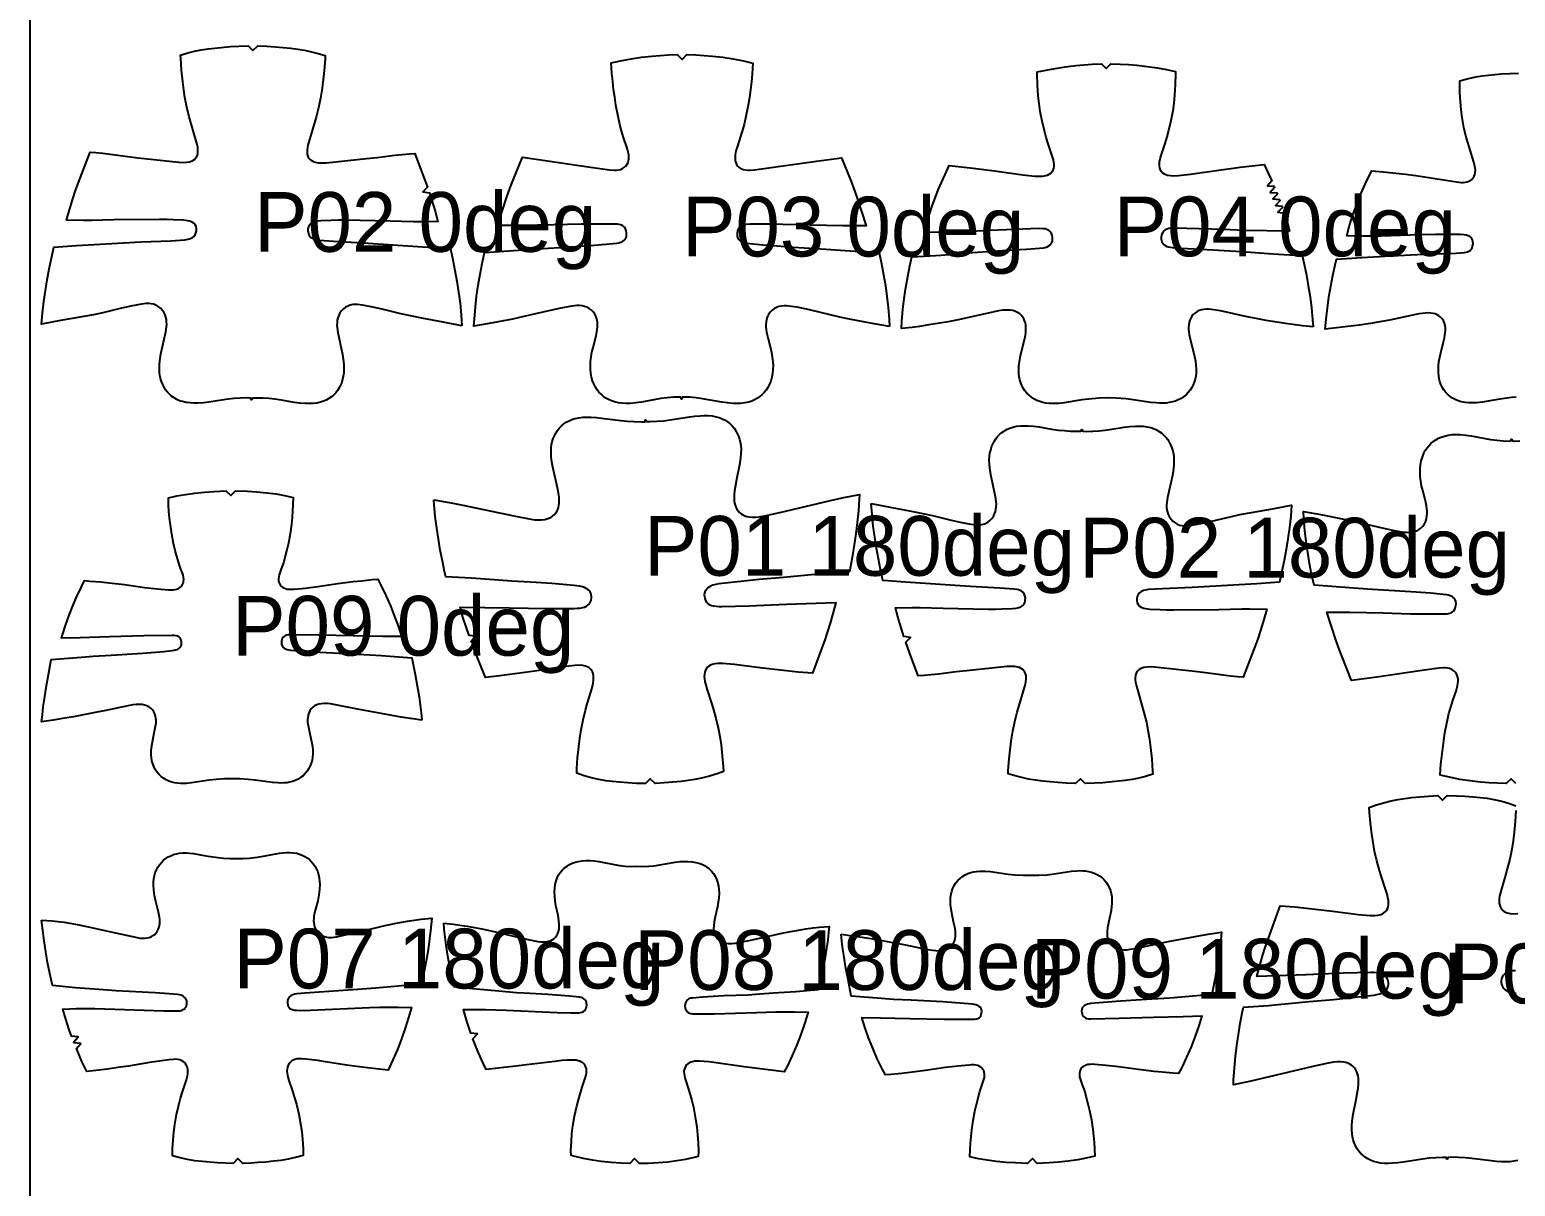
# Model space of a CAD drawing. Header units: millimetres. Extents: x 0 to 2016, y 0 to 4064.
# Drawn here: x 0 to 622, y 473 to 957 of the extents above; entities that cross this region are included whole.
import ezdxf

# ---------------------------------------------------------------- set-up
doc = ezdxf.new("R2010")
doc.units = ezdxf.units.MM
for name, color, linetype in [('ANNOTATION', 3, 'Continuous'), ('LEATHER', 1, 'Continuous'), ('PIECES', 5, 'Continuous')]:
    doc.layers.add(name, color=color, linetype=linetype)

msp = doc.modelspace()

# ---------------------------------------------------------------- linework, layer by layer
at = {"layer": 'LEATHER'}
msp.add_lwpolyline([(0, 0), (2000, 0), (2000, 4000), (0, 4000)], close=True, dxfattribs=at)
at = {"layer": 'PIECES'}
for points in [[(180.89, 832.77), (172.97, 834.36), (164.15, 835.96), (159.28, 836.89), (155.28, 837.78), (147.48, 839.67), (143.65, 840.55), (139.22, 841.42), (137.19, 841.7), (136.17, 841.74), (135.15, 841.67), (134.1, 841.44), (133.09, 841.06), (132.15, 840.55), (131.29, 839.89), (130.49, 839.08), (129.82, 838.16), (129.29, 837.15), (128.95, 836.17), (128.72, 835.16), (128.6, 834.13), (128.57, 833.09), (128.62, 832.05), (128.9, 829.95), (130.9, 820.71), (131.33, 817.87), (131.47, 816.24), (131.5, 814.6), (131.41, 812.97), (131.22, 811.66), (130.94, 810.37), (130.55, 809.1), (130.06, 807.88), (129.49, 806.78), (128.82, 805.73), (128.06, 804.76), (127.22, 803.86), (126.28, 803.06), (125.22, 802.32), (124.09, 801.7), (122.9, 801.19), (121.67, 800.79), (120.1, 800.45), (118.51, 800.26), (116.91, 800.19), (115.3, 800.23), (112.95, 800.42), (110.62, 800.73), (105.42, 801.58), (102.54, 802), (100.03, 802.27), (97.52, 802.44), (94.76, 802.53), (93.23, 802.53), (92.82, 801.73), (92.43, 802.53), (90.89, 802.55), (88.13, 802.48), (85.62, 802.32), (83.11, 802.08), (80.22, 801.68), (75.02, 800.87), (72.69, 800.58), (70.34, 800.41), (68.73, 800.38), (67.12, 800.46), (65.53, 800.66), (63.97, 801.02), (62.74, 801.42), (61.56, 801.94), (60.43, 802.57), (59.38, 803.32), (58.45, 804.13), (57.61, 805.04), (56.86, 806.02), (56.2, 807.07), (55.64, 808.17), (55.15, 809.4), (54.77, 810.67), (54.5, 811.96), (54.33, 813.27), (54.25, 814.91), (54.29, 816.54), (54.44, 818.17), (54.9, 821.01), (56.97, 830.24), (57.27, 832.33), (57.32, 833.37), (57.3, 834.41), (57.19, 835.44), (56.97, 836.45), (56.63, 837.43), (56.12, 838.45), (55.45, 839.38), (54.66, 840.2), (53.8, 840.85), (52.87, 841.38), (51.86, 841.77), (50.81, 842), (49.79, 842.08), (48.77, 842.05), (46.74, 841.78), (42.3, 840.95), (38.47, 840.1), (30.65, 838.27), (26.64, 837.41), (21.77, 836.53), (12.94, 834.99), (5, 833.47), (5.37, 838), (5.91, 842.88), (6.57, 847.49), (7.34, 852.08), (8.17, 856.6), (9.07, 861.12), (10.06, 865.67), (19.56, 866.32), (46.68, 867.86), (59.05, 868.41), (64.86, 868.78), (66.26, 868.99), (66.91, 869.16), (67.54, 869.4), (68.12, 869.72), (68.64, 870.13), (69.2, 870.82), (69.58, 871.63), (69.79, 872.58), (69.77, 873.56), (69.6, 874.36), (69.23, 875.1), (68.67, 875.71), (67.98, 876.17), (67.02, 876.54), (66.01, 876.75), (64.37, 876.95), (60.04, 877.16), (57.36, 877.22), (54.28, 877.24), (35.41, 877.07), (25.83, 876.87), (22.49, 876.86), (15.43, 877.01), (16.66, 881.36), (18.05, 885.88), (19.2, 889.36), (20.43, 892.82), (25.26, 905.42), (27.69, 905.28), (30.57, 905.04), (33.68, 904.67), (41.11, 903.68), (45.45, 903.14), (62.35, 901.28), (64.37, 901.18), (65.65, 901.23), (66.91, 901.44), (67.63, 901.68), (68.3, 902), (68.91, 902.42), (69.44, 902.95), (69.86, 903.57), (70.15, 904.24), (70.33, 904.96), (70.42, 905.71), (70.42, 906.46), (70.29, 907.55), (70.06, 908.63), (66.78, 920.3), (65.78, 924.28), (64.96, 928.31), (64.46, 931.6), (64.06, 934.9), (63.56, 939.84), (63.19, 944.78), (63.12, 946.1), (66.12, 946.99), (68.92, 947.69), (71.75, 948.27), (74.62, 948.72), (77.51, 949.06), (83.97, 949.66), (87.54, 949.89), (91.41, 949.99), (93.4, 947.98), (95.41, 949.97), (99.27, 949.85), (102.84, 949.59), (109.3, 948.94), (112.18, 948.57), (115.05, 948.1), (117.87, 947.5), (120.66, 946.78), (123.66, 945.86), (123.58, 944.55), (123.18, 939.6), (122.64, 934.67), (122.21, 931.37), (121.68, 928.09), (120.83, 924.07), (119.8, 920.09), (116.43, 908.44), (116.19, 907.37), (116.05, 906.28), (116.04, 905.53), (116.12, 904.78), (116.3, 904.06), (116.59, 903.38), (117, 902.77), (117.52, 902.23), (118.13, 901.81), (118.81, 901.48), (119.52, 901.24), (120.78, 901.01), (122.06, 900.95), (124.08, 901.03), (141, 902.77), (145.34, 903.27), (152.78, 904.2), (155.88, 904.54), (158.77, 904.77), (161.2, 904.88), (164.71, 895.56), (166.42, 890.86), (164.46, 888.86), (167.23, 888.49), (168.26, 885.29), (169.61, 880.76), (170.8, 876.4), (163.74, 876.31), (160.4, 876.34), (150.82, 876.62), (131.96, 876.94), (128.88, 876.94), (126.2, 876.89), (121.87, 876.72), (120.22, 876.54), (119.21, 876.33), (118.25, 875.97), (117.55, 875.52), (116.99, 874.91), (116.62, 874.18), (116.44, 873.37), (116.42, 872.4), (116.62, 871.44), (116.99, 870.63), (117.55, 869.94), (118.06, 869.53), (118.64, 869.2), (119.26, 868.96), (119.91, 868.78), (121.31, 868.56), (127.12, 868.15), (139.48, 867.5), (166.6, 865.74), (176.09, 865.02), (177.04, 860.45), (177.91, 855.94), (178.7, 851.4), (179.43, 846.8), (180.06, 842.19), (180.56, 837.31), (180.89, 832.77)], [(359.79, 832.42), (351.87, 833.83), (343.68, 835.42), (338.95, 836.43), (326.34, 839.4), (321.17, 840.51), (318.84, 840.91), (317.78, 841.05), (316.71, 841.13), (315.64, 841.14), (314.58, 841.04), (313.54, 840.82), (312.54, 840.47), (311.6, 839.98), (310.74, 839.36), (309.88, 838.51), (309.19, 837.53), (308.66, 836.44), (308.34, 835.43), (308.16, 834.39), (308.08, 833.32), (308.1, 832.25), (308.2, 831.18), (308.36, 830.11), (308.82, 827.91), (309.94, 823.56), (310.38, 821.63), (310.73, 819.69), (310.95, 817.73), (311.04, 816.11), (311.01, 814.49), (310.86, 812.87), (310.55, 811.22), (310.07, 809.61), (309.43, 808.05), (308.84, 806.94), (308.16, 805.89), (307.39, 804.91), (306.53, 804.01), (305.58, 803.18), (304.5, 802.42), (303.35, 801.78), (302.15, 801.25), (300.89, 800.83), (299.27, 800.46), (297.62, 800.26), (295.95, 800.19), (294.28, 800.24), (291.95, 800.46), (289.63, 800.8), (281.55, 802.25), (278.91, 802.62), (276.26, 802.86), (273.98, 802.92), (273.2, 802.9), (272.8, 802.1), (272.4, 802.9), (271.63, 802.92), (269.35, 802.87), (266.69, 802.64), (264.05, 802.28), (255.97, 800.85), (253.65, 800.51), (251.32, 800.29), (249.65, 800.25), (247.98, 800.32), (246.33, 800.53), (244.71, 800.9), (243.46, 801.32), (242.25, 801.86), (241.1, 802.5), (240.02, 803.27), (239.08, 804.09), (238.22, 805), (237.45, 805.98), (236.77, 807.04), (236.19, 808.15), (235.55, 809.7), (235.08, 811.32), (234.77, 812.97), (234.62, 814.58), (234.6, 816.2), (234.69, 817.82), (234.93, 819.79), (235.27, 821.73), (235.72, 823.66), (236.85, 828), (237.31, 830.2), (237.48, 831.27), (237.58, 832.34), (237.6, 833.41), (237.53, 834.47), (237.35, 835.52), (237.03, 836.53), (236.51, 837.62), (235.81, 838.61), (234.96, 839.46), (234.1, 840.08), (233.17, 840.57), (232.17, 840.92), (231.13, 841.15), (230.06, 841.25), (229, 841.24), (227.93, 841.16), (226.86, 841.03), (224.53, 840.63), (222.21, 840.16), (216.52, 838.88), (206.74, 836.6), (202.01, 835.6), (193.81, 834.03), (185.89, 832.64), (186.07, 835.66), (186.5, 840.61), (187.03, 845.23), (187.68, 849.83), (188.44, 854.36), (189.32, 858.88), (190.33, 863.46), (212.56, 865.03), (226.21, 865.85), (233.15, 866.3), (242.67, 867.08), (245.73, 867.38), (246.56, 867.53), (247.36, 867.76), (248.12, 868.11), (248.64, 868.48), (249.09, 868.93), (249.44, 869.47), (249.7, 870.18), (249.8, 870.94), (249.77, 871.71), (249.6, 872.55), (249.29, 873.35), (248.83, 874.05), (248.21, 874.62), (247.7, 874.9), (247.16, 875.08), (246.02, 875.28), (244.35, 875.38), (233.93, 875.35), (230.77, 875.32), (219.26, 875.01), (205.54, 874.75), (200.54, 874.74), (195.7, 874.8), (199.69, 886.74), (200.93, 890.29), (202.13, 893.42), (206.17, 903.32), (216.68, 901.85), (234.65, 899.23), (242.62, 898.12), (244.65, 897.98), (245.5, 897.99), (246.35, 898.07), (247.19, 898.24), (248.12, 898.59), (248.95, 899.13), (249.55, 899.71), (250.02, 900.4), (250.37, 901.16), (250.59, 901.93), (250.7, 902.72), (250.71, 903.52), (250.66, 904.33), (250.47, 905.44), (250.2, 906.54), (249.87, 907.62), (248.54, 911.64), (247.7, 914.36), (246.96, 917.11), (246.04, 921.11), (245.29, 925.16), (244.79, 928.42), (244.35, 931.69), (243.98, 935), (243.66, 938.33), (243.35, 942.81), (247.23, 943.75), (251.62, 944.6), (255.94, 945.24), (260.27, 945.71), (263.75, 945.99), (267.24, 946.19), (270.99, 946.3), (272.98, 944.3), (274.99, 946.3), (278.73, 946.18), (282.22, 945.97), (285.69, 945.68), (290.03, 945.2), (294.35, 944.55), (298.73, 943.68), (302.61, 942.73), (302.29, 938.25), (301.97, 934.93), (301.58, 931.61), (301.14, 928.34), (300.63, 925.09), (299.86, 921.05), (298.94, 917.04), (298.19, 914.3), (297.34, 911.58), (296, 907.56), (295.67, 906.48), (295.4, 905.39), (295.21, 904.27), (295.15, 903.47), (295.16, 902.66), (295.27, 901.87), (295.49, 901.1), (295.83, 900.34), (296.31, 899.65), (296.9, 899.06), (297.73, 898.53), (298.66, 898.17), (299.5, 898), (300.34, 897.92), (301.2, 897.91), (303.23, 898.04), (311.2, 899.13), (329.18, 901.71), (339.69, 903.15), (343.7, 893.24), (344.9, 890.1), (346.13, 886.56), (350.09, 874.6), (345.25, 874.56), (340.25, 874.58), (326.53, 874.87), (315.02, 875.21), (311.86, 875.25), (301.44, 875.3), (299.77, 875.21), (298.63, 875.02), (298.09, 874.83), (297.58, 874.56), (296.96, 873.99), (296.49, 873.29), (296.18, 872.49), (296.01, 871.65), (295.98, 870.88), (296.08, 870.12), (296.34, 869.41), (296.69, 868.87), (297.13, 868.42), (297.65, 868.05), (298.41, 867.7), (299.21, 867.47), (300.04, 867.32), (306.72, 866.68), (312.62, 866.2), (319.56, 865.73), (333.2, 864.88), (355.43, 863.25), (356.43, 858.67), (357.3, 854.15), (358.05, 849.61), (358.69, 845.01), (359.21, 840.39), (359.62, 835.44), (359.79, 832.42)], [(537.03, 832.28), (532.6, 832.75), (529.5, 833.14), (525.54, 833.7), (517.4, 835), (513.21, 835.76), (509.43, 836.51), (498.24, 838.99), (496.39, 839.34), (494.53, 839.59), (493.47, 839.67), (492.41, 839.68), (491.36, 839.61), (490.32, 839.42), (489.32, 839.11), (488.38, 838.65), (487.51, 838.06), (486.86, 837.45), (486.29, 836.76), (485.82, 836), (485.46, 835.18), (485.17, 834.22), (485, 833.23), (484.94, 832.22), (484.96, 831.2), (485.06, 830.18), (485.21, 829.17), (485.62, 827.18), (487.27, 820.61), (487.78, 817.95), (488, 816.31), (488.1, 814.66), (488.07, 813.01), (487.92, 811.73), (487.67, 810.46), (487.3, 809.22), (486.82, 808.02), (486.23, 806.89), (485.54, 805.83), (484.75, 804.85), (483.87, 803.94), (482.89, 803.13), (481.8, 802.39), (480.64, 801.77), (479.43, 801.27), (478.17, 800.88), (476.84, 800.6), (475.5, 800.44), (474.14, 800.37), (472.78, 800.38), (471.42, 800.46), (469.16, 800.69), (461.75, 801.82), (458.84, 802.18), (454.55, 802.51), (451.02, 802.67), (447.5, 802.48), (443.21, 802.12), (440.3, 801.74), (432.91, 800.55), (430.64, 800.3), (429.28, 800.21), (427.92, 800.19), (426.57, 800.25), (425.22, 800.4), (423.89, 800.67), (422.63, 801.05), (421.41, 801.54), (420.24, 802.15), (419.15, 802.88), (418.17, 803.69), (417.28, 804.58), (416.48, 805.57), (415.78, 806.62), (415.19, 807.74), (414.7, 808.94), (414.32, 810.18), (414.05, 811.44), (413.9, 812.73), (413.85, 814.38), (413.94, 816.02), (414.15, 817.66), (414.64, 820.33), (416.24, 826.91), (416.63, 828.91), (416.77, 829.92), (416.86, 830.94), (416.88, 831.96), (416.81, 832.96), (416.64, 833.95), (416.34, 834.92), (415.96, 835.73), (415.49, 836.48), (414.92, 837.17), (414.26, 837.77), (413.39, 838.36), (412.45, 838.81), (411.44, 839.12), (410.4, 839.3), (409.35, 839.36), (408.29, 839.34), (407.23, 839.25), (405.37, 838.99), (403.52, 838.63), (392.35, 836.06), (388.58, 835.28), (384.4, 834.49), (376.27, 833.12), (372.31, 832.53), (369.22, 832.12), (364.79, 831.62), (364.98, 834.66), (365.43, 839.62), (365.97, 844.23), (366.64, 848.83), (367.42, 853.36), (368.32, 857.87), (369.15, 861.58), (376.81, 862.05), (381.29, 862.36), (394.49, 863.39), (411.42, 864.51), (417.05, 864.84), (422.49, 865.24), (424.18, 865.42), (424.99, 865.58), (425.77, 865.83), (426.49, 866.21), (427, 866.63), (427.42, 867.13), (427.74, 867.7), (427.95, 868.36), (428.04, 869.04), (428.02, 869.74), (427.87, 870.61), (427.55, 871.43), (427.05, 872.16), (426.39, 872.73), (425.66, 873.09), (424.88, 873.31), (424.06, 873.42), (422.43, 873.48), (401.81, 872.67), (393.49, 872.28), (374.33, 871.78), (375.31, 875.59), (376.46, 879.48), (377.67, 883.05), (378.98, 886.57), (380.21, 889.67), (381.5, 892.75), (383.02, 896.18), (384.74, 899.83), (394.74, 898.74), (403.67, 897.61), (415.6, 896.01), (420.64, 895.46), (422.67, 895.37), (423.95, 895.42), (425.2, 895.63), (425.93, 895.87), (426.61, 896.2), (427.23, 896.63), (427.76, 897.17), (428.23, 897.9), (428.54, 898.7), (428.7, 899.56), (428.72, 900.45), (428.62, 901.34), (428.42, 902.22), (428.17, 903.09), (426.23, 908.94), (425.38, 911.65), (424.61, 914.38), (423.62, 918.44), (422.83, 922.53), (422.36, 925.79), (422.01, 929.07), (421.68, 933.59), (421.52, 938.13), (421.53, 939.04), (425.29, 939.85), (429.05, 940.55), (433.36, 941.22), (437.69, 941.75), (441.17, 942.07), (444.65, 942.3), (448.43, 942.45), (450.44, 940.46), (452.43, 942.47), (456.32, 942.35), (459.8, 942.14), (463.28, 941.85), (467.61, 941.35), (471.93, 940.72), (475.69, 940.05), (479.46, 939.26), (479.47, 938.35), (479.35, 933.82), (479.06, 929.29), (478.73, 926.01), (478.29, 922.75), (477.53, 918.64), (476.57, 914.58), (475.82, 911.84), (474.99, 909.13), (473.1, 903.27), (472.85, 902.39), (472.67, 901.51), (472.57, 900.62), (472.6, 899.73), (472.76, 898.87), (473.08, 898.07), (473.55, 897.35), (474.09, 896.81), (474.71, 896.39), (475.4, 896.06), (476.12, 895.83), (477.38, 895.63), (478.66, 895.59), (480.69, 895.7), (485.72, 896.28), (497.64, 897.97), (506.56, 899.17), (516.56, 900.33), (518.3, 896.7), (519.76, 893.46), (517.96, 891.32), (520.75, 891.16), (520.95, 890.7), (519.12, 888.6), (521.9, 888.39), (522.09, 887.93), (520.22, 885.86), (523, 885.6), (523.18, 885.13), (521.26, 883.1), (524.04, 882.79), (524.2, 882.32), (522.25, 880.32), (525.02, 879.95), (526.17, 876.17), (527.18, 872.37), (508.02, 872.72), (499.69, 873.05), (479.07, 873.7), (477.43, 873.63), (476.62, 873.51), (475.84, 873.29), (475.12, 872.92), (474.46, 872.34), (473.96, 871.61), (473.65, 870.79), (473.5, 869.91), (473.49, 869.22), (473.59, 868.53), (473.8, 867.87), (474.13, 867.31), (474.55, 866.81), (475.07, 866.4), (475.79, 866.03), (476.57, 865.78), (477.38, 865.63), (479.08, 865.45), (484.51, 865.1), (490.14, 864.81), (507.09, 863.82), (520.3, 862.9), (524.78, 862.62), (532.44, 862.21), (533.3, 858.51), (534.23, 854.01), (535.04, 849.48), (535.75, 844.89), (536.33, 840.28), (536.82, 835.33), (537.03, 832.28)], [(169.15, 759.91), (176.4, 758.61), (181.29, 757.66), (202.58, 753.2), (209.02, 751.92), (211.32, 751.59), (212.73, 751.49), (214.13, 751.51), (215.52, 751.69), (216.4, 751.91), (217.24, 752.21), (218.03, 752.59), (218.78, 753.07), (219.45, 753.64), (220.04, 754.3), (220.55, 755.05), (220.93, 755.87), (221.22, 756.72), (221.41, 757.61), (221.53, 758.52), (221.57, 759.44), (221.5, 761.07), (221.29, 762.68), (221, 764.29), (220.3, 767.47), (218.91, 773.57), (218.4, 776.53), (218.21, 778.26), (218.14, 779.99), (218.22, 781.73), (218.39, 783.03), (218.67, 784.3), (219.05, 785.55), (219.54, 786.76), (220.13, 787.89), (220.82, 788.95), (221.6, 789.95), (222.48, 790.86), (223.45, 791.68), (224.54, 792.42), (225.7, 793.04), (226.91, 793.55), (228.17, 793.95), (229.83, 794.3), (231.51, 794.49), (233.2, 794.56), (234.9, 794.52), (237.11, 794.36), (239.33, 794.12), (247.42, 793.12), (250.21, 792.85), (253, 792.67), (255.99, 792.61), (257.35, 792.64), (257.74, 793.45), (258.15, 792.65), (259.51, 792.66), (262.49, 792.79), (265.28, 793.05), (268.06, 793.39), (276.13, 794.6), (278.33, 794.9), (280.54, 795.11), (282.24, 795.19), (283.94, 795.17), (285.62, 795.02), (287.28, 794.71), (288.55, 794.35), (289.78, 793.87), (290.95, 793.28), (292.06, 792.56), (293.05, 791.77), (293.96, 790.88), (294.76, 789.91), (295.48, 788.86), (296.09, 787.75), (296.62, 786.55), (297.03, 785.31), (297.34, 784.05), (297.55, 782.75), (297.67, 781.02), (297.64, 779.29), (297.5, 777.55), (297.07, 774.58), (295.83, 768.45), (295.22, 765.24), (294.97, 763.63), (294.8, 762.02), (294.78, 760.39), (294.84, 759.47), (294.98, 758.56), (295.19, 757.68), (295.5, 756.83), (295.91, 756.03), (296.43, 755.28), (297.04, 754.64), (297.73, 754.09), (298.48, 753.63), (299.29, 753.27), (300.14, 752.99), (301.02, 752.79), (302.41, 752.65), (303.82, 752.67), (305.22, 752.8), (307.51, 753.19), (313.92, 754.64), (335.08, 759.65), (339.95, 760.72), (347.17, 762.21), (347.1, 760.15), (346.79, 755.26), (346.32, 750.37), (345.74, 745.75), (345.05, 741.15), (344.29, 736.61), (343.47, 732.08), (343.02, 729.82), (332.48, 729.03), (328.49, 728.67), (315.46, 727.39), (305.25, 726.52), (298.82, 725.88), (288.37, 724.71), (287.13, 724.49), (285.92, 724.16), (285.14, 723.87), (284.41, 723.5), (283.75, 723.02), (283.27, 722.54), (282.87, 722), (282.57, 721.4), (282.38, 720.75), (282.3, 720.08), (282.32, 719.4), (282.47, 718.56), (282.77, 717.77), (283.25, 717.05), (283.88, 716.45), (284.55, 716.03), (285.28, 715.73), (286.06, 715.53), (287.24, 715.35), (288.43, 715.27), (289.64, 715.27), (301.13, 715.58), (316.7, 716.2), (337.38, 716.95), (336.28, 712.82), (334.96, 708.28), (333.86, 704.78), (332.69, 701.31), (327.56, 687.3), (321.54, 687.83), (306.77, 689.47), (298.01, 690.59), (294.98, 690.92), (289.96, 691.38), (287.96, 691.41), (286.73, 691.29), (285.54, 691), (284.86, 690.71), (284.22, 690.34), (283.66, 689.87), (283.18, 689.31), (282.75, 688.56), (282.46, 687.75), (282.31, 686.9), (282.27, 686.02), (282.34, 684.97), (282.51, 683.93), (282.76, 682.9), (283.51, 680.39), (285.22, 675.24), (286.03, 672.54), (287.14, 668.5), (288.09, 664.41), (288.75, 660.86), (289.29, 657.29), (289.83, 652.76), (290.23, 648.22), (290.34, 646.23), (287.66, 645.23), (284.44, 644.22), (281.16, 643.38), (278.34, 642.83), (275.5, 642.38), (272.65, 642.02), (269.1, 641.66), (265.54, 641.39), (261.71, 641.2), (259.68, 643.18), (257.71, 641.15), (253.87, 641.23), (250.3, 641.42), (246.74, 641.69), (243.88, 641.98), (241.03, 642.35), (238.2, 642.83), (234.91, 643.58), (231.65, 644.51), (228.95, 645.44), (229.01, 647.43), (229.29, 651.98), (229.72, 656.52), (230.16, 660.1), (230.73, 663.67), (231.58, 667.78), (232.58, 671.85), (233.32, 674.57), (234.9, 679.77), (235.58, 682.29), (235.8, 683.33), (235.95, 684.37), (235.99, 685.43), (235.93, 686.3), (235.75, 687.15), (235.45, 687.95), (235, 688.69), (234.5, 689.23), (233.93, 689.69), (233.28, 690.05), (232.59, 690.32), (231.39, 690.58), (230.16, 690.66), (228.16, 690.58), (223.15, 690), (220.14, 689.58), (211.41, 688.24), (196.68, 686.22), (190.68, 685.53), (185.76, 697.96), (187.65, 700.03), (184.87, 700.3), (184.69, 700.77), (186.61, 702.8), (183.84, 703.12), (182.74, 706.32), (181.3, 710.82), (180.1, 714.92), (200.79, 714.71), (216.37, 714.48), (227.87, 714.47), (229.07, 714.51), (230.27, 714.61), (231.44, 714.82), (232.21, 715.05), (232.94, 715.37), (233.6, 715.8), (234.21, 716.41), (234.67, 717.15), (234.95, 717.95), (235.08, 718.79), (235.08, 719.47), (234.98, 720.14), (234.77, 720.78), (234.46, 721.38), (234.05, 721.91), (233.56, 722.37), (232.88, 722.83), (232.14, 723.19), (231.36, 723.46), (230.14, 723.75), (228.9, 723.95), (227.64, 724.08), (218.42, 724.84), (211.97, 725.32), (201.74, 725.92), (188.69, 726.86), (184.69, 727.12), (174.13, 727.63), (173.62, 729.89), (172.68, 734.39), (171.81, 738.91), (171, 743.5), (170.3, 748.1), (169.71, 752.97), (169.27, 757.86), (169.15, 759.91)], [(352.17, 758.37), (360.09, 756.78), (368.91, 755.18), (373.77, 754.25), (377.78, 753.36), (385.58, 751.47), (389.4, 750.59), (393.84, 749.72), (395.87, 749.44), (396.89, 749.4), (397.91, 749.48), (398.96, 749.7), (399.97, 750.08), (400.91, 750.6), (401.77, 751.25), (402.57, 752.06), (403.24, 752.98), (403.77, 754), (404.11, 754.97), (404.34, 755.98), (404.46, 757.01), (404.49, 758.05), (404.44, 759.09), (404.16, 761.19), (402.16, 770.44), (401.73, 773.28), (401.59, 774.91), (401.56, 776.54), (401.65, 778.17), (401.83, 779.49), (402.12, 780.78), (402.5, 782.04), (403, 783.26), (403.57, 784.37), (404.24, 785.41), (404.99, 786.38), (405.84, 787.28), (406.78, 788.09), (407.84, 788.82), (408.97, 789.45), (410.16, 789.96), (411.39, 790.35), (412.95, 790.7), (414.55, 790.89), (416.15, 790.95), (417.76, 790.91), (420.11, 790.72), (422.44, 790.41), (427.64, 789.56), (430.52, 789.14), (433.02, 788.88), (435.54, 788.7), (438.29, 788.61), (439.83, 788.61), (440.23, 789.41), (440.63, 788.61), (442.17, 788.59), (444.93, 788.67), (447.44, 788.82), (449.95, 789.06), (452.83, 789.46), (458.04, 790.27), (460.37, 790.56), (462.72, 790.74), (464.33, 790.76), (465.94, 790.69), (467.53, 790.48), (469.09, 790.13), (470.32, 789.72), (471.5, 789.2), (472.62, 788.57), (473.68, 787.82), (474.61, 787.01), (475.45, 786.1), (476.2, 785.12), (476.86, 784.08), (477.42, 782.97), (477.91, 781.74), (478.29, 780.48), (478.56, 779.18), (478.73, 777.87), (478.81, 776.24), (478.76, 774.6), (478.62, 772.97), (478.16, 770.14), (476.09, 760.91), (475.79, 758.81), (475.74, 757.77), (475.76, 756.73), (475.87, 755.7), (476.09, 754.69), (476.42, 753.71), (476.94, 752.69), (477.6, 751.77), (478.4, 750.95), (479.26, 750.29), (480.19, 749.76), (481.19, 749.38), (482.25, 749.14), (483.26, 749.06), (484.28, 749.09), (486.32, 749.36), (490.76, 750.19), (494.59, 751.04), (502.4, 752.87), (506.42, 753.73), (511.29, 754.62), (520.12, 756.15), (528.06, 757.68), (527.69, 753.14), (527.15, 748.27), (526.49, 743.66), (525.72, 739.06), (524.89, 734.54), (523.99, 730.03), (523, 725.47), (513.5, 724.82), (486.37, 723.28), (474, 722.73), (468.19, 722.36), (466.79, 722.15), (466.14, 721.98), (465.52, 721.74), (464.94, 721.42), (464.42, 721.01), (463.86, 720.32), (463.48, 719.52), (463.27, 718.56), (463.28, 717.58), (463.46, 716.78), (463.83, 716.04), (464.38, 715.43), (465.08, 714.98), (466.03, 714.61), (467.04, 714.39), (468.69, 714.19), (473.02, 713.99), (475.7, 713.92), (478.78, 713.9), (497.65, 714.07), (507.23, 714.28), (510.56, 714.28), (517.63, 714.13), (516.4, 709.78), (515.01, 705.26), (513.86, 701.78), (512.63, 698.32), (507.8, 685.72), (505.37, 685.86), (502.48, 686.1), (499.38, 686.47), (491.95, 687.46), (487.61, 688), (470.71, 689.86), (468.69, 689.96), (467.41, 689.91), (466.15, 689.7), (465.43, 689.47), (464.76, 689.14), (464.14, 688.72), (463.61, 688.19), (463.2, 687.57), (462.91, 686.9), (462.72, 686.18), (462.64, 685.44), (462.64, 684.68), (462.77, 683.59), (463, 682.51), (466.27, 670.84), (467.27, 666.86), (468.09, 662.83), (468.6, 659.55), (469, 656.24), (469.5, 651.31), (469.87, 646.36), (469.93, 645.04), (466.93, 644.15), (464.13, 643.45), (461.31, 642.87), (458.43, 642.43), (455.55, 642.08), (449.09, 641.48), (445.52, 641.25), (441.65, 641.15), (439.66, 643.16), (437.65, 641.17), (433.78, 641.29), (430.21, 641.55), (423.76, 642.21), (420.88, 642.57), (418.01, 643.04), (415.19, 643.64), (412.39, 644.37), (409.4, 645.28), (409.47, 646.6), (409.88, 651.54), (410.42, 656.47), (410.85, 659.77), (411.38, 663.06), (412.23, 667.08), (413.26, 671.05), (416.63, 682.7), (416.87, 683.77), (417.01, 684.86), (417.01, 685.62), (416.93, 686.36), (416.76, 687.08), (416.47, 687.76), (416.06, 688.38), (415.53, 688.91), (414.92, 689.34), (414.25, 689.67), (413.54, 689.91), (412.28, 690.13), (411, 690.19), (408.97, 690.11), (392.06, 688.38), (387.72, 687.87), (380.28, 686.94), (377.17, 686.6), (374.28, 686.37), (371.85, 686.26), (368.35, 695.58), (366.64, 700.29), (368.6, 702.28), (365.83, 702.65), (364.8, 705.85), (363.45, 710.38), (362.25, 714.75), (369.32, 714.84), (372.65, 714.81), (382.23, 714.52), (401.1, 714.21), (404.18, 714.2), (406.86, 714.25), (411.19, 714.42), (412.84, 714.6), (413.85, 714.81), (414.81, 715.18), (415.51, 715.63), (416.07, 716.23), (416.44, 716.96), (416.62, 717.77), (416.64, 718.75), (416.44, 719.7), (416.07, 720.51), (415.51, 721.2), (415, 721.62), (414.42, 721.94), (413.79, 722.18), (413.15, 722.36), (411.75, 722.58), (405.94, 723), (393.58, 723.65), (366.46, 725.4), (356.97, 726.12), (356.01, 730.69), (355.15, 735.21), (354.36, 739.74), (353.63, 744.34), (353, 748.95), (352.5, 753.83), (352.17, 758.37)], [(164.15, 667.7), (159.37, 668.38), (155.37, 669), (150.86, 669.75), (141.78, 671.4), (137.22, 672.27), (128.01, 674.11), (125.87, 674.47), (124.57, 674.62), (123.27, 674.67), (121.97, 674.57), (121, 674.38), (120.08, 674.08), (119.21, 673.64), (118.42, 673.07), (117.74, 672.36), (117.19, 671.54), (116.77, 670.64), (116.49, 669.72), (116.33, 668.76), (116.27, 667.8), (116.31, 666.82), (116.49, 665.42), (117.11, 662.65), (118.04, 658.12), (118.27, 656.59), (118.42, 655.06), (118.45, 653.52), (118.36, 652.24), (118.16, 650.98), (117.84, 649.74), (117.39, 648.54), (116.81, 647.39), (116.11, 646.31), (115.3, 645.31), (114.38, 644.41), (113.37, 643.63), (112.29, 642.96), (111.15, 642.41), (109.95, 641.98), (108.76, 641.68), (107.54, 641.48), (106.31, 641.38), (105.08, 641.35), (103.84, 641.38), (101.62, 641.57), (94.32, 642.59), (91.41, 642.91), (87.9, 643.09), (81.49, 643.06), (77.97, 642.85), (75.07, 642.5), (67.77, 641.4), (65.56, 641.2), (64.32, 641.15), (63.08, 641.17), (61.86, 641.26), (60.64, 641.45), (59.44, 641.74), (58.24, 642.16), (57.09, 642.7), (56, 643.35), (54.99, 644.12), (54.06, 645.02), (53.24, 646.01), (52.53, 647.08), (51.94, 648.23), (51.48, 649.42), (51.15, 650.66), (50.94, 651.91), (50.83, 653.19), (50.85, 654.73), (50.98, 656.27), (51.2, 657.8), (52.09, 662.33), (52.68, 665.11), (52.85, 666.52), (52.87, 667.49), (52.81, 668.46), (52.64, 669.41), (52.35, 670.33), (51.92, 671.23), (51.36, 672.04), (50.67, 672.75), (49.88, 673.31), (49.01, 673.74), (48.08, 674.03), (47.12, 674.21), (45.81, 674.3), (44.51, 674.23), (43.21, 674.07), (41.07, 673.7), (31.88, 671.76), (27.33, 670.85), (18.27, 669.12), (13.77, 668.32), (9.77, 667.66), (5, 666.93), (5.3, 669.97), (5.69, 673.3), (6.14, 676.62), (6.89, 681.32), (7.7, 686), (9, 693.02), (21.67, 694.12), (26.56, 694.48), (34.09, 694.91), (47.3, 695.77), (56.18, 696.44), (59.68, 696.8), (60.41, 696.92), (61.12, 697.08), (61.81, 697.33), (62.38, 697.66), (62.88, 698.09), (63.25, 698.63), (63.46, 699.26), (63.52, 699.92), (63.46, 700.58), (63.33, 701.15), (63.12, 701.69), (62.79, 702.17), (62.37, 702.54), (61.86, 702.81), (61.31, 702.99), (60.46, 703.12), (59.6, 703.15), (47.79, 702.92), (33.41, 702.54), (21.07, 702.14), (13.24, 702), (14.5, 706.06), (16.04, 710.49), (17.74, 714.86), (19.61, 719.24), (21.63, 723.56), (22.93, 726.09), (25.22, 725.93), (29.79, 725.53), (33.25, 725.18), (39.69, 724.41), (48.08, 723.27), (53.29, 722.7), (58.01, 722.27), (58.97, 722.23), (59.93, 722.25), (60.89, 722.36), (61.59, 722.53), (62.25, 722.8), (62.86, 723.16), (63.4, 723.62), (63.8, 724.14), (64.1, 724.71), (64.3, 725.32), (64.42, 725.97), (64.44, 726.63), (64.36, 727.49), (64.16, 728.34), (63.88, 729.18), (63.24, 730.83), (62.39, 733.37), (60.89, 738.76), (60.2, 741.59), (59.44, 745.5), (58.86, 749.44), (58.53, 752.22), (58.28, 755.01), (58.11, 757.56), (58.01, 760.7), (61.58, 761.54), (65.13, 762.21), (69.13, 762.76), (73.14, 763.16), (77.09, 763.45), (82.11, 763.7), (84.12, 761.71), (86.11, 763.72), (91.13, 763.52), (95.09, 763.26), (99.11, 762.9), (103.11, 762.39), (106.67, 761.75), (110.25, 760.95), (110.17, 757.81), (110.03, 755.25), (109.8, 752.47), (109.5, 749.68), (108.96, 745.73), (108.24, 741.82), (107.57, 738.98), (106.13, 733.58), (105.29, 731.03), (104.67, 729.37), (104.41, 728.53), (104.22, 727.69), (104.14, 726.82), (104.17, 726.16), (104.29, 725.52), (104.5, 724.9), (104.8, 724.33), (105.21, 723.82), (105.75, 723.36), (106.36, 723.01), (107.03, 722.75), (107.73, 722.59), (108.69, 722.48), (109.65, 722.47), (110.61, 722.52), (115.32, 723), (120.54, 723.62), (128.91, 724.83), (135.35, 725.67), (138.8, 726.06), (143.36, 726.5), (145.66, 726.68), (146.98, 724.16), (149.04, 719.86), (150.95, 715.5), (152.69, 711.14), (154.27, 706.73), (155.57, 702.68), (147.74, 702.75), (135.4, 703.03), (121.01, 703.27), (109.2, 703.39), (108.34, 703.35), (107.49, 703.22), (106.95, 703.03), (106.45, 702.76), (106.02, 702.38), (105.7, 701.9), (105.5, 701.36), (105.37, 700.78), (105.32, 700.12), (105.38, 699.46), (105.59, 698.84), (105.97, 698.3), (106.47, 697.87), (107.05, 697.54), (107.74, 697.3), (108.45, 697.15), (109.18, 697.04), (112.69, 696.71), (121.58, 696.13), (134.79, 695.4), (142.32, 695.03), (147.22, 694.72), (159.9, 693.74), (161.26, 686.73), (162.12, 682.06), (162.91, 677.38), (163.39, 674.06), (163.82, 670.73), (164.15, 667.7)], [(5, 583.98), (9.46, 583.65), (14.4, 583.06), (19.2, 582.26), (23.97, 581.29), (33.93, 579.05), (44.98, 576.64), (46.03, 576.48), (47.07, 576.39), (48.12, 576.41), (49.03, 576.52), (49.92, 576.73), (50.77, 577.04), (51.56, 577.47), (52.29, 578.01), (52.88, 578.6), (53.38, 579.27), (53.79, 579.99), (54.1, 580.77), (54.33, 581.65), (54.46, 582.55), (54.49, 583.46), (54.44, 584.37), (54.33, 585.28), (53.9, 587.28), (52.71, 591.73), (52.18, 594.22), (51.88, 596.46), (51.78, 598.73), (51.83, 600.03), (51.96, 601.31), (52.21, 602.59), (52.56, 603.83), (53.03, 605), (53.61, 606.11), (54.29, 607.16), (55.09, 608.13), (55.99, 609.01), (56.93, 609.75), (57.94, 610.4), (59.01, 610.94), (60.13, 611.38), (61.29, 611.72), (62.71, 611.98), (64.15, 612.1), (65.6, 612.11), (67.04, 612.02), (68.49, 611.86), (71.52, 611.37), (74.54, 610.81), (77.81, 610.28), (81.09, 609.92), (83.84, 609.78), (89.2, 609.81), (91.94, 609.97), (95.23, 610.36), (98.49, 610.92), (101.51, 611.51), (104.53, 612.03), (105.98, 612.2), (107.42, 612.3), (108.87, 612.31), (110.31, 612.2), (111.73, 611.95), (112.89, 611.63), (114.02, 611.2), (115.09, 610.67), (116.11, 610.03), (117.06, 609.29), (117.97, 608.42), (118.77, 607.46), (119.47, 606.42), (120.06, 605.31), (120.53, 604.15), (120.9, 602.91), (121.15, 601.64), (121.3, 600.35), (121.36, 599.05), (121.28, 596.79), (121, 594.54), (120.5, 592.04), (119.35, 587.59), (118.94, 585.58), (118.84, 584.67), (118.8, 583.76), (118.84, 582.85), (118.97, 581.95), (119.21, 581.07), (119.53, 580.3), (119.94, 579.58), (120.45, 578.92), (121.04, 578.33), (121.78, 577.8), (122.58, 577.38), (123.43, 577.07), (124.32, 576.87), (125.23, 576.77), (126.28, 576.76), (127.33, 576.86), (128.36, 577.03), (139.39, 579.54), (149.33, 581.88), (154.1, 582.89), (158.89, 583.74), (163.82, 584.37), (168.28, 584.75), (167.72, 579.45), (167.31, 576.12), (166.68, 571.52), (165.94, 566.94), (165.09, 562.42), (163.99, 557.39), (154.36, 556.32), (144.64, 555.43), (137.35, 554.88), (121.13, 553.83), (115.17, 553.35), (113.44, 553.24), (111.71, 553.07), (110.92, 552.94), (110.15, 552.72), (109.43, 552.38), (108.9, 552), (108.46, 551.52), (108.12, 550.96), (107.91, 550.35), (107.83, 549.72), (107.86, 549.07), (107.98, 548.48), (108.19, 547.93), (108.51, 547.42), (108.91, 547.03), (109.38, 546.73), (109.89, 546.5), (110.82, 546.29), (111.77, 546.22), (114.85, 546.2), (117.56, 546.29), (142.14, 547.35), (146.39, 547.48), (150.65, 547.55), (154.18, 547.55), (159.71, 547.43), (158.53, 543.17), (157.14, 538.69), (155.59, 534.27), (153.86, 529.83), (151.98, 525.45), (149.98, 521.22), (146.23, 521.58), (141.31, 522.13), (136.91, 522.67), (132.53, 523.29), (123.77, 524.7), (120.61, 525.16), (115.59, 525.79), (113.72, 525.93), (112.8, 525.94), (111.89, 525.87), (111, 525.68), (110.31, 525.41), (109.68, 525.04), (109.11, 524.58), (108.62, 524.02), (108.18, 523.28), (107.87, 522.47), (107.7, 521.61), (107.66, 520.74), (107.73, 519.87), (107.89, 519.01), (108.36, 517.3), (110, 512.32), (110.84, 509.61), (111.6, 506.87), (112.57, 502.81), (113.35, 498.71), (113.81, 495.45), (114.14, 492.17), (114.36, 488.43), (114.4, 485.51), (111.82, 484.78), (108.21, 483.96), (105.1, 483.41), (101.96, 483), (98.8, 482.69), (95.64, 482.46), (92.47, 482.28), (89.12, 482.13), (87.11, 484.12), (85.12, 482.11), (78.59, 482.38), (75.43, 482.58), (72.27, 482.86), (69.13, 483.24), (66, 483.76), (62.39, 484.55), (59.81, 485.26), (59.82, 488.18), (60, 491.92), (60.3, 495.2), (60.73, 498.46), (61.47, 502.57), (62.4, 506.64), (63.13, 509.38), (63.95, 512.1), (65.55, 517.1), (66, 518.81), (66.15, 519.68), (66.21, 520.55), (66.16, 521.42), (65.99, 522.27), (65.67, 523.08), (65.22, 523.82), (64.73, 524.37), (64.16, 524.83), (63.52, 525.19), (62.83, 525.45), (61.94, 525.64), (61.03, 525.7), (60.11, 525.68), (58.24, 525.52), (53.22, 524.84), (50.07, 524.36), (41.33, 522.87), (36.94, 522.21), (32.55, 521.62), (27.64, 521.03), (23.89, 520.63), (21.85, 524.84), (19.93, 529.2), (19.51, 530.25), (21.37, 532.34), (18.58, 532.57), (18.4, 533.04), (20.31, 535.08), (17.53, 535.38), (16.57, 538.03), (15.13, 542.5), (13.92, 546.75), (19.45, 546.92), (22.98, 546.95), (27.23, 546.92), (31.49, 546.83), (56.07, 546), (58.78, 545.94), (61.87, 545.99), (62.82, 546.07), (63.74, 546.29), (64.25, 546.51), (64.72, 546.83), (65.12, 547.22), (65.43, 547.73), (65.64, 548.28), (65.75, 548.87), (65.77, 549.52), (65.68, 550.16), (65.47, 550.76), (65.13, 551.32), (64.68, 551.79), (64.15, 552.17), (63.42, 552.5), (62.65, 552.71), (61.86, 552.84), (60.13, 552.99), (58.4, 553.08), (52.43, 553.51), (36.2, 554.4), (28.91, 554.89), (19.18, 555.69), (9.55, 556.66), (8.4, 561.68), (7.5, 566.2), (6.72, 570.77), (6.05, 575.37), (5.61, 578.69), (5, 583.98)], [(173.28, 582.68), (177.28, 582.25), (179.94, 581.91), (183.05, 581.45), (186.14, 580.92), (189.25, 580.32), (192.35, 579.66), (206.63, 576.28), (211.19, 575.29), (212.56, 575.05), (213.93, 574.89), (215.32, 574.86), (216.18, 574.94), (217.03, 575.1), (217.85, 575.35), (218.62, 575.71), (219.34, 576.18), (220.01, 576.81), (220.57, 577.54), (221.01, 578.35), (221.32, 579.22), (221.52, 580.13), (221.61, 581.05), (221.62, 581.98), (221.44, 583.84), (221.07, 585.93), (220.19, 590.1), (219.88, 592.01), (219.68, 593.92), (219.62, 595.85), (219.69, 597.4), (219.89, 598.93), (220.26, 600.43), (220.72, 601.68), (221.32, 602.88), (222.06, 603.99), (222.92, 605.02), (223.84, 605.87), (224.84, 606.62), (225.92, 607.25), (227.06, 607.78), (228.24, 608.21), (229.46, 608.52), (231.12, 608.79), (232.79, 608.9), (234.47, 608.88), (236.14, 608.74), (238.22, 608.46), (244.62, 607.26), (246.91, 606.89), (249.21, 606.62), (251.77, 606.48), (254.12, 606.5), (256.46, 606.44), (259.03, 606.54), (261.33, 606.77), (263.63, 607.11), (270.05, 608.2), (272.13, 608.45), (273.81, 608.56), (275.48, 608.55), (277.15, 608.42), (278.8, 608.12), (280.02, 607.78), (281.2, 607.34), (282.32, 606.8), (283.39, 606.14), (284.38, 605.38), (285.29, 604.51), (286.13, 603.47), (286.85, 602.34), (287.43, 601.14), (287.87, 599.88), (288.21, 598.37), (288.39, 596.84), (288.44, 595.29), (288.34, 593.36), (288.11, 591.45), (287.77, 589.55), (286.83, 585.4), (286.43, 583.31), (286.22, 581.45), (286.2, 580.52), (286.28, 579.6), (286.46, 578.69), (286.77, 577.82), (287.19, 577), (287.74, 576.26), (288.4, 575.62), (289.11, 575.14), (289.87, 574.77), (290.69, 574.5), (291.54, 574.33), (292.4, 574.24), (293.78, 574.24), (295.16, 574.38), (296.53, 574.59), (301.11, 575.51), (315.44, 578.65), (318.55, 579.27), (321.67, 579.82), (324.77, 580.29), (327.88, 580.7), (330.55, 581.01), (334.56, 581.37), (334.32, 578.91), (333.92, 575.58), (333.45, 572.26), (332.67, 567.66), (331.78, 563.08), (330.85, 558.62), (329.99, 554.8), (325.23, 554.36), (320.59, 553.99), (311.1, 553.37), (303.73, 552.78), (300.64, 552.62), (290.52, 552.22), (281.47, 551.75), (277.31, 551.37), (276.57, 551.25), (275.86, 551.01), (275.01, 550.42), (274.63, 549.92), (274.38, 549.35), (274.23, 548.68), (274.21, 548), (274.29, 547.32), (274.44, 546.76), (274.67, 546.24), (275, 545.78), (275.49, 545.35), (276.06, 545.05), (276.71, 544.87), (277.38, 544.78), (280.99, 544.69), (286.49, 544.77), (304.16, 545.34), (312.17, 545.52), (320.07, 545.53), (325.78, 545.42), (324.26, 540.51), (322.71, 536.09), (321.01, 531.72), (319.12, 527.35), (317.09, 523.04), (315.77, 520.47), (303.44, 522), (298.93, 522.6), (287.23, 524.29), (284.18, 524.67), (282.2, 524.85), (280.21, 524.95), (279.25, 524.94), (278.29, 524.88), (277.34, 524.71), (276.66, 524.5), (276.01, 524.21), (275.42, 523.84), (274.89, 523.36), (274.43, 522.75), (274.09, 522.06), (273.87, 521.32), (273.78, 520.56), (273.8, 519.66), (273.95, 518.77), (274.19, 517.9), (275.58, 513.67), (277.03, 508.41), (277.7, 505.64), (278.53, 501.55), (279.16, 497.43), (279.5, 494.15), (279.71, 490.87), (279.8, 487.12), (279.75, 485.08), (278.07, 484.63), (274.46, 483.83), (270.78, 483.18), (267.07, 482.68), (262.94, 482.32), (258.81, 482.14), (255.11, 482.11), (253.12, 484.13), (251.11, 482.15), (247.41, 482.23), (243.27, 482.48), (239.15, 482.91), (235.45, 483.46), (231.78, 484.18), (228.18, 485.03), (226.51, 485.51), (226.5, 487.56), (226.65, 491.3), (226.91, 494.58), (227.31, 497.85), (228, 501.97), (228.9, 506.04), (229.61, 508.79), (231.15, 514.03), (232.61, 518.24), (232.86, 519.11), (233.02, 519.99), (233.06, 520.89), (232.98, 521.66), (232.77, 522.4), (232.45, 523.09), (231.99, 523.71), (231.48, 524.19), (230.89, 524.58), (230.25, 524.88), (229.57, 525.1), (228.62, 525.28), (227.66, 525.36), (226.7, 525.38), (224.71, 525.32), (222.73, 525.17), (219.68, 524.84), (207.94, 523.34), (203.43, 522.82), (191.07, 521.49), (189.79, 524.07), (187.83, 528.41), (186.02, 532.82), (185.46, 534.33), (187.37, 536.37), (184.59, 536.67), (182.91, 541.66), (181.47, 546.59), (187.18, 546.61), (190.75, 546.57), (199.4, 546.32), (220.74, 545.3), (226.24, 545.14), (229.85, 545.17), (230.53, 545.24), (231.18, 545.42), (231.76, 545.71), (232.25, 546.12), (232.59, 546.58), (232.83, 547.1), (232.99, 547.66), (233.08, 548.34), (233.06, 549.02), (232.93, 549.68), (232.68, 550.26), (232.32, 550.77), (231.48, 551.37), (230.77, 551.62), (230.03, 551.76), (225.87, 552.2), (216.84, 552.82), (206.73, 553.38), (203.64, 553.6), (196.27, 554.3), (186.8, 555.08), (182.16, 555.53), (177.41, 556.04), (176.61, 559.88), (175.75, 564.35), (174.95, 568.95), (174.24, 573.56), (173.83, 576.89), (173.48, 580.22), (173.28, 582.68)], [(339.56, 578.14), (344.34, 577.46), (348.34, 576.84), (352.85, 576.08), (361.92, 574.44), (366.49, 573.57), (375.69, 571.72), (377.83, 571.36), (379.14, 571.22), (380.44, 571.17), (381.74, 571.26), (382.7, 571.45), (383.63, 571.76), (384.5, 572.19), (385.28, 572.76), (385.97, 573.48), (386.52, 574.29), (386.94, 575.19), (387.22, 576.12), (387.38, 577.07), (387.44, 578.04), (387.4, 579.01), (387.22, 580.42), (386.6, 583.19), (385.67, 587.72), (385.44, 589.24), (385.29, 590.78), (385.26, 592.32), (385.35, 593.6), (385.55, 594.86), (385.87, 596.09), (386.32, 597.29), (386.9, 598.45), (387.59, 599.53), (388.41, 600.52), (389.33, 601.43), (390.33, 602.21), (391.41, 602.88), (392.56, 603.43), (393.76, 603.86), (394.95, 604.16), (396.17, 604.35), (397.39, 604.46), (398.63, 604.49), (399.87, 604.45), (402.08, 604.27), (409.39, 603.24), (412.29, 602.92), (415.81, 602.75), (422.22, 602.78), (425.74, 602.99), (428.64, 603.33), (435.93, 604.43), (438.15, 604.64), (439.39, 604.68), (440.62, 604.67), (441.85, 604.57), (443.07, 604.39), (444.27, 604.1), (445.47, 603.68), (446.62, 603.14), (447.7, 602.48), (448.71, 601.71), (449.65, 600.82), (450.47, 599.83), (451.18, 598.75), (451.77, 597.61), (452.22, 596.41), (452.56, 595.18), (452.77, 593.92), (452.87, 592.64), (452.86, 591.1), (452.73, 589.57), (452.51, 588.04), (451.62, 583.5), (451.03, 580.72), (450.86, 579.31), (450.83, 578.34), (450.9, 577.38), (451.07, 576.43), (451.36, 575.5), (451.79, 574.61), (452.35, 573.79), (453.04, 573.09), (453.83, 572.52), (454.7, 572.1), (455.63, 571.8), (456.59, 571.62), (457.89, 571.54), (459.2, 571.6), (460.5, 571.76), (462.64, 572.14), (471.82, 574.07), (476.38, 574.99), (485.44, 576.72), (489.94, 577.52), (493.93, 578.18), (498.71, 578.9), (498.4, 575.87), (498.01, 572.53), (497.56, 569.21), (496.82, 564.52), (496, 559.84), (494.71, 552.81), (482.04, 551.72), (477.14, 551.36), (469.62, 550.92), (456.41, 550.07), (447.53, 549.4), (444.02, 549.03), (443.3, 548.92), (442.59, 548.76), (441.9, 548.51), (441.32, 548.18), (440.83, 547.74), (440.45, 547.2), (440.25, 546.58), (440.19, 545.92), (440.25, 545.25), (440.38, 544.68), (440.59, 544.14), (440.91, 543.67), (441.34, 543.29), (441.85, 543.02), (442.39, 542.84), (443.24, 542.71), (444.1, 542.68), (455.92, 542.91), (470.3, 543.3), (482.63, 543.69), (490.47, 543.84), (489.2, 539.77), (487.66, 535.35), (485.97, 530.97), (484.1, 526.59), (482.08, 522.28), (480.78, 519.74), (478.48, 519.9), (473.92, 520.3), (470.46, 520.65), (464.02, 521.43), (455.63, 522.56), (450.41, 523.13), (445.7, 523.56), (444.74, 523.61), (443.77, 523.59), (442.82, 523.47), (442.12, 523.3), (441.46, 523.04), (440.84, 522.68), (440.31, 522.21), (439.91, 521.7), (439.61, 521.12), (439.4, 520.51), (439.29, 519.87), (439.26, 519.21), (439.35, 518.34), (439.55, 517.49), (439.82, 516.66), (440.46, 515.01), (441.32, 512.47), (442.82, 507.08), (443.51, 504.25), (444.27, 500.34), (444.85, 496.39), (445.18, 493.62), (445.43, 490.83), (445.59, 488.27), (445.7, 485.13), (442.13, 484.3), (438.57, 483.63), (434.58, 483.08), (430.57, 482.68), (426.61, 482.39), (421.59, 482.13), (419.59, 484.12), (417.6, 482.11), (412.57, 482.32), (408.62, 482.57), (404.6, 482.93), (400.6, 483.45), (397.04, 484.08), (393.46, 484.88), (393.54, 488.02), (393.68, 490.58), (393.9, 493.37), (394.2, 496.15), (394.74, 500.1), (395.47, 504.02), (396.13, 506.85), (397.58, 512.26), (398.41, 514.81), (399.03, 516.46), (399.3, 517.3), (399.49, 518.15), (399.57, 519.02), (399.54, 519.68), (399.42, 520.32), (399.21, 520.93), (398.9, 521.5), (398.5, 522.01), (397.96, 522.47), (397.34, 522.83), (396.68, 523.08), (395.97, 523.25), (395.02, 523.36), (394.06, 523.36), (393.09, 523.31), (388.39, 522.83), (383.17, 522.21), (374.8, 521), (368.36, 520.16), (364.91, 519.78), (360.35, 519.34), (358.05, 519.15), (356.73, 521.68), (354.67, 525.97), (352.75, 530.33), (351.02, 534.69), (349.44, 539.1), (348.14, 543.16), (355.97, 543.09), (368.31, 542.81), (382.69, 542.56), (394.51, 542.45), (395.37, 542.48), (396.21, 542.62), (396.76, 542.8), (397.26, 543.08), (397.69, 543.46), (398.01, 543.94), (398.21, 544.48), (398.33, 545.05), (398.39, 545.72), (398.33, 546.38), (398.11, 547), (397.73, 547.54), (397.23, 547.97), (396.65, 548.29), (395.97, 548.54), (395.25, 548.69), (394.53, 548.79), (391.02, 549.13), (382.13, 549.71), (368.91, 550.44), (361.39, 550.8), (356.49, 551.12), (343.81, 552.09), (342.44, 559.1), (341.58, 563.78), (340.8, 568.46), (340.31, 571.78), (339.89, 575.11), (339.56, 578.14)]]:
    msp.add_lwpolyline(points, close=True, dxfattribs=at)
for points in [[(622.06, 802.93), (620.08, 802.72), (615.16, 802.03), (607.74, 800.81), (605.48, 800.55), (603.86, 800.47), (602.24, 800.49), (600.62, 800.65), (599.03, 800.97), (597.75, 801.36), (596.52, 801.87), (595.35, 802.51), (594.25, 803.28), (593.31, 804.1), (592.46, 805.02), (591.71, 806.02), (591.06, 807.1), (590.53, 808.24), (590.12, 809.41), (589.82, 810.61), (589.62, 811.84), (589.51, 813.08), (589.48, 814.63), (589.56, 816.17), (589.72, 817.71), (590.03, 819.61), (590.44, 821.48), (591.51, 825.55), (592.04, 827.77), (592.23, 828.8), (592.37, 829.84), (592.43, 830.88), (592.4, 831.91), (592.25, 832.92), (591.97, 833.91), (591.57, 834.81), (591.05, 835.64), (590.4, 836.37), (589.65, 836.99), (588.89, 837.43), (588.08, 837.76), (587.24, 837.98), (586.37, 838.12), (585.49, 838.17), (584.08, 838.13), (582.69, 837.96), (581.31, 837.72), (572.96, 835.97), (568.98, 835.19), (565, 834.46), (561, 833.78), (556.3, 833.08), (551.58, 832.47), (542.03, 831.37), (542.62, 836.8), (543.04, 840.12), (543.69, 844.72), (544.44, 849.3), (545.3, 853.82), (546.29, 858.32), (546.89, 860.73), (557.4, 861.4), (567.11, 861.92), (580.76, 862.57), (592.15, 863.03), (596.92, 863.18), (598.66, 863.29), (600.38, 863.51), (601.61, 863.79), (602.18, 864.03), (602.7, 864.36), (603.18, 864.84), (603.55, 865.41), (603.81, 866.04), (603.98, 867.02), (603.92, 868.02), (603.79, 868.57), (603.58, 869.1), (603.27, 869.57), (602.69, 870.09), (601.99, 870.44), (601.11, 870.7), (600.21, 870.83), (598.61, 870.93), (591.55, 871), (588.4, 870.98), (581.62, 870.84), (569.59, 870.46), (565.38, 870.36), (561.18, 870.32), (557.82, 870.33), (551.09, 870.49), (552.28, 874.72), (553.71, 879.19), (555.29, 883.6), (557.06, 888.03), (558.99, 892.38), (561.07, 896.67), (561.62, 897.71), (566.37, 897.25), (575.67, 896.21), (580.06, 895.64), (597.04, 893.01), (599.02, 892.82), (599.88, 892.8), (600.72, 892.86), (601.56, 893.03), (602.24, 893.28), (602.88, 893.63), (603.45, 894.08), (603.95, 894.62), (604.41, 895.35), (604.73, 896.16), (604.91, 897.01), (604.96, 897.88), (604.9, 898.75), (604.76, 899.61), (604.31, 901.33), (602.7, 906.32), (601.87, 909.04), (601.13, 911.78), (600.18, 915.84), (599.42, 919.95), (598.97, 923.21), (598.66, 926.49), (598.46, 930.23), (598.43, 933.97), (598.48, 935.39), (601.48, 936.2), (605.09, 936.97), (607.76, 937.4), (610.44, 937.73), (613.12, 937.99), (615.82, 938.2), (619.38, 938.41), (622.95, 938.55)], [(621.86, 641.15), (619.86, 643.15), (617.86, 641.16), (614.11, 641.28), (610.63, 641.48), (607.15, 641.77), (602.82, 642.26), (598.5, 642.91), (594.11, 643.77), (590.23, 644.72), (590.56, 649.2), (590.88, 652.52), (591.27, 655.84), (591.71, 659.11), (592.22, 662.37), (592.98, 666.41), (593.91, 670.41), (594.66, 673.15), (595.5, 675.87), (596.85, 679.89), (597.18, 680.97), (597.45, 682.07), (597.64, 683.18), (597.7, 683.99), (597.68, 684.79), (597.58, 685.58), (597.36, 686.35), (597.01, 687.12), (596.54, 687.8), (595.95, 688.39), (595.11, 688.92), (594.18, 689.28), (593.35, 689.45), (592.5, 689.53), (591.65, 689.55), (589.62, 689.41), (581.65, 688.32), (563.67, 685.74), (553.15, 684.3), (549.14, 694.21), (547.94, 697.35), (546.72, 700.9), (542.76, 712.85), (547.6, 712.89), (552.6, 712.87), (566.31, 712.58), (577.83, 712.24), (580.99, 712.2), (591.4, 712.15), (593.08, 712.25), (594.22, 712.44), (594.76, 712.62), (595.26, 712.89), (595.89, 713.46), (596.35, 714.17), (596.67, 714.96), (596.83, 715.8), (596.87, 716.57), (596.77, 717.33), (596.51, 718.05), (596.16, 718.58), (595.72, 719.03), (595.2, 719.4), (594.44, 719.75), (593.64, 719.99), (592.81, 720.14), (586.13, 720.78), (580.23, 721.25), (573.29, 721.72), (559.65, 722.57), (537.42, 724.2), (536.41, 728.79), (535.55, 733.3), (534.8, 737.84), (534.16, 742.44), (533.64, 747.06), (533.22, 752.02), (533.06, 755.03), (533.06, 755.03), (540.97, 753.63), (549.16, 752.03), (553.89, 751.02), (566.51, 748.06), (571.68, 746.94), (574.01, 746.54), (575.07, 746.41), (576.14, 746.32), (577.21, 746.31), (578.27, 746.41), (579.31, 746.63), (580.31, 746.98), (581.25, 747.47), (582.11, 748.09), (582.96, 748.94), (583.66, 749.92), (584.19, 751.01), (584.5, 752.02), (584.69, 753.07), (584.77, 754.13), (584.74, 755.2), (584.65, 756.27), (584.49, 757.34), (584.03, 759.54), (582.9, 763.89), (582.47, 765.82), (582.12, 767.76), (581.89, 769.72), (581.81, 771.34), (581.83, 772.97), (581.99, 774.58), (582.3, 776.23), (582.77, 777.84), (583.41, 779.4), (584, 780.51), (584.69, 781.56), (585.46, 782.54), (586.32, 783.45), (587.26, 784.27), (588.34, 785.03), (589.49, 785.67), (590.7, 786.21), (591.96, 786.62), (593.58, 786.99), (595.23, 787.2), (596.89, 787.26), (598.56, 787.21), (600.9, 786.99), (603.22, 786.65), (611.3, 785.2), (613.94, 784.83), (616.59, 784.59), (618.87, 784.53), (619.64, 784.55), (620.04, 785.35), (620.44, 784.55), (621.22, 784.53), (623.5, 784.58)], [(622.7, 483.35), (621.05, 483.01), (619.37, 482.81), (617.67, 482.75), (615.98, 482.78), (613.76, 482.94), (611.55, 483.18), (603.45, 484.18), (600.66, 484.45), (597.87, 484.63), (594.89, 484.69), (593.52, 484.66), (593.13, 483.85), (592.72, 484.65), (591.36, 484.65), (588.38, 484.51), (585.59, 484.26), (582.81, 483.92), (574.75, 482.7), (572.54, 482.41), (570.33, 482.19), (568.63, 482.11), (566.94, 482.13), (565.25, 482.28), (563.59, 482.59), (562.32, 482.96), (561.09, 483.43), (559.92, 484.03), (558.81, 484.74), (557.82, 485.53), (556.92, 486.42), (556.11, 487.4), (555.39, 488.44), (554.78, 489.56), (554.26, 490.76), (553.84, 491.99), (553.53, 493.26), (553.33, 494.55), (553.2, 496.28), (553.23, 498.02), (553.37, 499.75), (553.8, 502.72), (555.04, 508.86), (555.65, 512.06), (555.91, 513.67), (556.07, 515.29), (556.1, 516.91), (556.03, 517.83), (555.9, 518.74), (555.68, 519.63), (555.37, 520.47), (554.96, 521.28), (554.44, 522.02), (553.83, 522.67), (553.14, 523.21), (552.39, 523.67), (551.58, 524.04), (550.73, 524.32), (549.86, 524.51), (548.46, 524.66), (547.06, 524.64), (545.65, 524.5), (543.36, 524.11), (536.95, 522.66), (515.79, 517.66), (510.92, 516.58), (503.71, 515.09), (503.77, 517.15), (504.09, 522.05), (504.55, 526.93), (505.13, 531.55), (505.82, 536.16), (506.58, 540.69), (507.4, 545.22), (507.85, 547.49), (518.39, 548.28), (522.39, 548.64), (535.41, 549.91), (545.62, 550.78), (552.05, 551.42), (562.5, 552.59), (563.74, 552.82), (564.96, 553.14), (565.73, 553.43), (566.46, 553.81), (567.12, 554.28), (567.6, 554.76), (568, 555.3), (568.3, 555.91), (568.49, 556.56), (568.57, 557.22), (568.55, 557.9), (568.41, 558.74), (568.1, 559.54), (567.62, 560.26), (566.99, 560.86), (566.32, 561.27), (565.59, 561.57), (564.82, 561.78), (563.63, 561.96), (562.44, 562.03), (561.24, 562.04), (549.74, 561.73), (534.17, 561.1), (513.49, 560.35), (514.59, 564.48), (515.91, 569.02), (517.01, 572.52), (518.19, 576), (523.31, 590.01), (529.33, 589.48), (544.1, 587.83), (552.86, 586.72), (555.89, 586.38), (560.91, 585.92), (562.91, 585.9), (564.14, 586.01), (565.33, 586.3), (566.02, 586.59), (566.65, 586.97), (567.22, 587.43), (567.7, 587.99), (568.13, 588.74), (568.41, 589.55), (568.56, 590.41), (568.6, 591.28), (568.53, 592.33), (568.36, 593.37), (568.12, 594.4), (567.36, 596.91), (565.66, 602.07), (564.85, 604.76), (563.73, 608.81), (562.78, 612.89), (562.12, 616.44), (561.59, 620.02), (561.04, 624.54), (560.64, 629.08), (560.53, 631.08), (563.21, 632.07), (566.44, 633.09), (569.71, 633.92), (572.53, 634.48), (575.37, 634.92), (578.22, 635.28), (581.77, 635.64), (585.33, 635.92), (589.17, 636.1), (591.19, 634.13), (593.16, 636.15), (597.01, 636.07), (600.57, 635.89), (604.13, 635.61), (606.99, 635.33), (609.84, 634.96), (612.67, 634.47), (615.97, 633.73), (619.22, 632.8), (621.92, 631.87)], [(621.86, 629.87), (621.58, 625.32), (621.15, 620.78), (620.71, 617.2), (620.14, 613.63), (619.3, 609.53), (618.29, 605.45), (617.55, 602.74), (615.98, 597.54), (615.29, 595.01), (615.07, 593.98), (614.93, 592.93), (614.88, 591.88), (614.95, 591.01), (615.12, 590.16), (615.42, 589.35), (615.87, 588.61), (616.37, 588.07), (616.95, 587.62), (617.59, 587.26), (618.28, 586.99), (619.48, 586.73), (620.71, 586.64), (622.71, 586.72)], [(621.8, 562.8), (620.61, 562.69), (619.43, 562.48), (618.66, 562.26), (617.94, 561.94), (617.28, 561.51), (616.66, 560.89), (616.2, 560.16), (615.92, 559.36), (615.79, 558.51), (615.79, 557.83), (615.89, 557.17), (616.1, 556.52), (616.41, 555.93), (616.82, 555.4), (617.32, 554.93), (617.99, 554.47), (618.73, 554.12), (619.51, 553.85), (620.73, 553.55), (621.98, 553.36)]]:
    msp.add_lwpolyline(points, dxfattribs=at)

# ---------------------------------------------------------------- texts
at = {"layer": 'ANNOTATION'}
for s, p in [('P02 0deg', (93.95, 863.75)), ('P03 0deg', (273.02, 861.81)), ('P04 0deg', (453.65, 861.86)), ('P01 180deg', (257.1, 728.16)), ('P02 180deg', (439.11, 727.39)), ('P09 0deg', (84.76, 694.7)), ('P07 180deg', (85.28, 555.38)), ('P08 180deg', (252.86, 554.76)), ('P09 180deg', (418.95, 551.13)), ('P01 0deg', (593.77, 549.14))]:
    msp.add_text(s, height=25, dxfattribs=at).set_placement(p)

doc.saveas('drawing.dxf')
